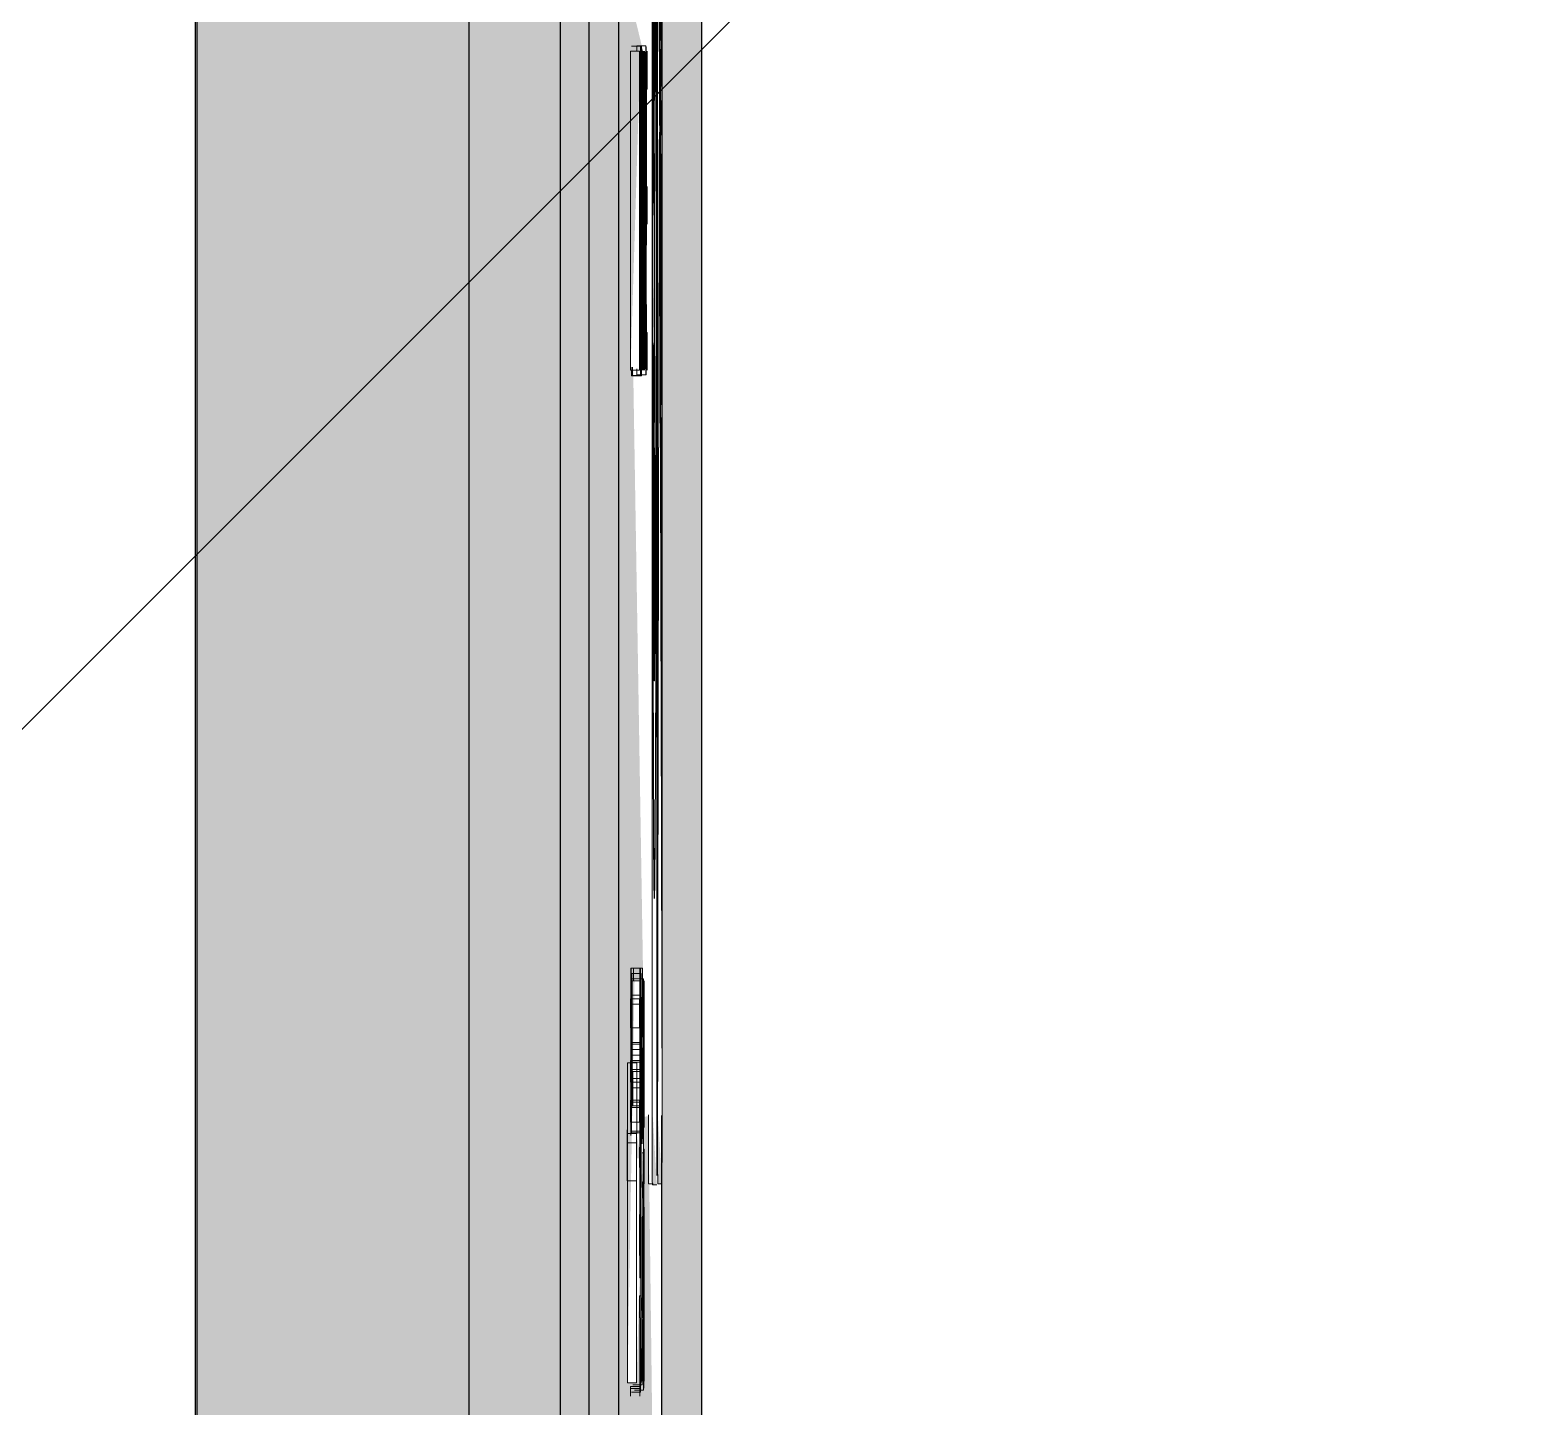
# Model space of a CAD drawing. Header units: millimetres. Extents: x 50357 to 985146, y 723188 to 1803594.
# Drawn here: x 863044.9 to 863209.8, y 737104.5 to 737255.7 of the extents above; entities that cross this region are included whole.
import ezdxf

# ---------------------------------------------------------------- set-up
doc = ezdxf.new("R2010")
doc.units = ezdxf.units.MM
doc.header["$LTSCALE"] = 3
doc.header["$MEASUREMENT"] = 0
doc.layers.add('A-GENM', color=7, linetype='Continuous', lineweight=13, true_color=0x6e6e6e)
doc.layers.add('I-WALL', color=7, linetype='Continuous', lineweight=25, true_color=0x6e6e6e)
doc.layers.add('Hatch (HOR not under LTC submission)', color=252, linetype='Continuous', lineweight=35)

# ---------------------------------------------------------------- blocks, each defined once
blk = doc.blocks.new('Airport-Express2 - Airport-Express-5249097-SEC D_2')
at = {"layer": 'A-GENM'}
for points in [[(-689426.9, 13064.36), (-689426.86, 13064.36), (-689426.93, 13081.2)], [(-689427.37, 13052.3), (-689427.58, 13052.3), (-689427.37, 13045.87)], [(-689427.01, 12940.04), (-689426.53, 12940.04), (-689427, 12947.51)]]:
    blk.add_hatch(color=256, dxfattribs=at).paths.add_polyline_path(points, flags=0)
h = blk.add_hatch(color=256, dxfattribs=at)
h.paths.add_polyline_path([(-689427.02, 12947.56), (-689427, 12947.56), (-689427.01, 12954.3)], flags=0)
h.paths.add_polyline_path([(-689426.55, 12947.56), (-689426.52, 12947.56), (-689426.62, 12981)], flags=0)
h = blk.add_hatch(color=256, dxfattribs=at)
h.paths.add_polyline_path([(-689427.12, 12943.2), (-689427.03, 12943.2), (-689427.15, 12943.2)], flags=0)
h.paths.add_polyline_path([(-689427.62, 12943.2), (-689427.58, 12943.2), (-689428.03, 12943.2)], flags=0)
for p, q in [((-689427.03, 13132.52), (-689427.03, 12947.51)), ((-689426.52, 13073.6), (-689426.52, 13051.75)), ((-689426.52, 13051.75), (-689426.51, 13051.23)), ((-689426.51, 13025.57), (-689426.51, 13051.23)), ((-689426.52, 13025.57), (-689426.52, 12998.02)), ((-689426.51, 12981.1), (-689426.51, 12997.04)), ((-689426.52, 12981.1), (-689426.52, 12947.56)), ((-689427.53, 12940.04), (-689428.01, 12940.04)), ((-689427.01, 12940.04), (-689426.53, 12940.04))]:
    blk.add_line(p, q, dxfattribs=at)
for centre, major_axis, start_param, end_param in [((-689428.14, 12409.39), (0, 820.16), 5.637333, 5.715256), ((-689426.13, 12788.41), (0, 393.81), 0.654682, 0.794403), ((-689427.31, 12272.07), (0, 837), 5.909265, 6.027859), ((-689426.12, 12787.79), (0, 384.02), 0.731763, 0.770875), ((-689427.57, 12283.82), (0, 846.16), 5.779349, 5.915297), ((-689426.12, 12787.79), (0, 384.02), 0.759618, 0.773516), ((-689427.77, 12337.49), (0, 818.81), 5.729327, 5.809759), ((-689426.12, 12787.79), (0, 384.02), 0.772948, 0.79678), ((-689427.9, 12351.83), (0, 825.38), 5.577284, 5.749763), ((-689426.12, 12787.79), (0, 384.02), 0.799388, 1.154144), ((-689428.19, 12374.77), (0, 859.41), 5.433833, 5.626628), ((-689426.12, 12787.79), (0, 384.02), 0.825005, 0.937769), ((-689427.77, 12337.49), (0, 818.81), 5.648896, 5.707194), ((-689426.12, 12787.79), (0, 384.02), 0.990067, 1.154144), ((-689427.77, 12337.49), (0, 818.81), 5.648896, 5.650916), ((-689427.12, 12787.79), (0, 384.02), 1.14146, 1.154144), ((-689427.12, 12787.79), (0, 384.02), 1.141569, 1.154144), ((-689428.01, 12947.54), (0, 7.5), 1.581731, 2.187589), ((-689427.01, 12947.54), (0, 7.5), 1.5751, 2.187589), ((-689426.53, 12947.54), (0, 6.17), 3.973989, 4.71582), ((-689426.53, 12947.54), (0, 7.5), 3.954343, 4.715207), ((-689428.01, 12947.54), (0, 7.5), 2.187589, 3.141593), ((-689427.01, 12947.54), (0, 7.5), 2.187589, 3.141593)]:
    blk.add_ellipse(centre, major_axis=major_axis, ratio=0.002593, start_param=start_param, end_param=end_param, dxfattribs=at)
blk = doc.blocks.new('MTR2 - MTR-5249168-SEC D_2')
at = {"layer": 'A-GENM'}
for points in [[(-689427.58, 13058.98), (-689427.37, 13058.98), (-689427.59, 13069.87)], [(-689427.57, 13052.3), (-689427.33, 13052.3), (-689427.58, 13052.3)], [(-689427.57, 13034.09), (-689427.37, 13034.09), (-689427.57, 13040.04)], [(-689427.6, 12995.29), (-689427.37, 12995.29), (-689427.59, 12998.29)], [(-689427.59, 12998.29), (-689427.46, 12998.29), (-689427.59, 12999.12)], [(-689427.6, 12939.96), (-689427.12, 12939.96), (-689427.55, 12947.46)]]:
    blk.add_hatch(color=256, dxfattribs=at).paths.add_polyline_path(points, flags=0)
for p, q in [((-689427.62, 13132.46), (-689427.62, 12947.46)), ((-689427.1, 12947.46), (-689427.1, 13132.46)), ((-689427.37, 13084.63), (-689427.37, 13058.98)), ((-689427.41, 13058.98), (-689427.41, 13069.87)), ((-689427.41, 13034.09), (-689427.41, 13045.87)), ((-689427.37, 13045.87), (-689427.37, 13034.09)), ((-689427.41, 13010.03), (-689427.41, 13020.86)), ((-689427.37, 13020.86), (-689427.37, 12995.29)), ((-689427.46, 12998.29), (-689427.49, 12998.29)), ((-689427.41, 12995.29), (-689427.41, 12998.29)), ((-689427.29, 12998.29), (-689427.33, 12998.29)), ((-689427.37, 12995.29), (-689427.41, 12995.29)), ((-689427.6, 12939.96), (-689427.12, 12939.96))]:
    blk.add_line(p, q, dxfattribs=at)
at = {"layer": 'A-GENM', "flags": 128}
for points in [[(-689427.39, 13108.71), (-689427.44, 13106.99), (-689427.48, 13101.91), (-689427.52, 13093.73), (-689427.55, 13082.85), (-689427.58, 13069.83), (-689427.59, 13055.32), (-689427.6, 13040.04)], [(-689427.57, 13040.04), (-689427.56, 13055.32), (-689427.55, 13069.83), (-689427.52, 13082.85), (-689427.49, 13093.73), (-689427.45, 13101.91), (-689427.41, 13106.99), (-689427.36, 13108.71)], [(-689427.19, 13040.04), (-689427.19, 13055.32), (-689427.21, 13069.83), (-689427.23, 13082.85), (-689427.26, 13093.73), (-689427.3, 13101.91), (-689427.35, 13106.99), (-689427.39, 13108.71)], [(-689427.36, 13108.71), (-689427.32, 13106.99), (-689427.28, 13101.91), (-689427.24, 13093.73), (-689427.2, 13082.85), (-689427.18, 13069.83), (-689427.16, 13055.32), (-689427.16, 13040.04)], [(-689427.6, 13040.04), (-689427.59, 13024.76), (-689427.58, 13010.25), (-689427.55, 12997.23), (-689427.52, 12986.36), (-689427.48, 12978.17), (-689427.44, 12973.1), (-689427.39, 12971.37)], [(-689427.36, 12971.37), (-689427.41, 12973.1), (-689427.45, 12978.17), (-689427.49, 12986.36), (-689427.52, 12997.23), (-689427.55, 13010.25), (-689427.56, 13024.76), (-689427.57, 13040.04)], [(-689427.39, 12971.37), (-689427.35, 12973.1), (-689427.3, 12978.17), (-689427.26, 12986.36), (-689427.23, 12997.23), (-689427.21, 13010.25), (-689427.19, 13024.76), (-689427.19, 13040.04)], [(-689427.16, 13040.04), (-689427.16, 13024.76), (-689427.18, 13010.25), (-689427.2, 12997.23), (-689427.24, 12986.36), (-689427.28, 12978.17), (-689427.32, 12973.1), (-689427.36, 12971.37)]]:
    blk.add_lwpolyline(points, dxfattribs=at)
at = {"layer": 'A-GENM'}
for centre, major_axis, start_param, end_param in [((-689427.4, 13083.83), (0, 38.43), 1.628187, 2.984673), ((-689427.39, 13083.04), (0, 24.93), 1.627674, 2.876764), ((-689427.39, 13083.74), (0, 38.34), 3.297534, 4.657063), ((-689427.39, 13083.12), (0, 25.01), 3.405912, 4.403183), ((-689427.39, 12996.05), (0, 38.53), 0.158987, 1.512685), ((-689427.39, 12996.14), (0, 38.44), 4.768437, 6.125173), ((-689427.39, 12996.93), (0, 24.76), 0.259623, 1.515767), ((-689427.39, 12996.85), (0, 24.83), 5.021159, 6.024079), ((-689427.6, 12947.46), (0, 7.5), 1.570796, 3.141593), ((-689427.12, 12947.46), (0, 7.5), 3.665192, 4.712389)]:
    blk.add_ellipse(centre, major_axis=major_axis, ratio=0.002593, start_param=start_param, end_param=end_param, dxfattribs=at)
blk = doc.blocks.new('Lift Signage1 - Lift Signage-5249460-SEC D_2')
at = {"layer": 'A-GENM'}
for points in [[(-689428.7, 13029.38), (-689428.65, 13029.38), (-689428.7, 13043.01)], [(-689428.28, 13029.38), (-689428.25, 13029.38), (-689428.44, 13029.38)], [(-689429.33, 12942.86), (-689428.91, 12942.86), (-689429.33, 12945.57)], [(-689428.77, 12936.49), (-689428.73, 12936.49), (-689428.77, 12943.06)], [(-689428.7, 12932.32), (-689428.59, 12932.32), (-689428.7, 12938.48)], [(-689428.8, 12929.33), (-689428.8, 12929.33), (-689428.82, 12929.33)], [(-689428.85, 12919.79), (-689428.82, 12919.79), (-689428.85, 12925.47)], [(-689428.77, 12925.36), (-689428.7, 12925.47), (-689428.77, 12925.47)], [(-689428.7, 12923.57), (-689428.5, 12923.57), (-689428.77, 12923.57)]]:
    blk.add_hatch(color=256, dxfattribs=at).paths.add_polyline_path(points, flags=0)
for p, q in [((-689430, 13029.38), (-689430, 13064.38)), ((-689429, 13064.38), (-689430, 13064.38)), ((-689428.88, 13064.94), (-689429.88, 13064.94)), ((-689428.79, 13064.94), (-689429.79, 13064.94)), ((-689428.31, 13064.97), (-689429.31, 13064.97)), ((-689429, 13064.38), (-689429, 13029.38)), ((-689428.94, 13060.24), (-689428.94, 13064.38)), ((-689428.66, 13064.38), (-689428.73, 13064.38)), ((-689428.73, 13064.38), (-689428.73, 13060.24)), ((-689428.66, 13060.24), (-689428.66, 13064.38)), ((-689428.65, 13064.38), (-689428.65, 13029.38)), ((-689428.57, 13064.38), (-689428.57, 13029.38)), ((-689428.47, 13064.38), (-689428.47, 13029.38)), ((-689428.25, 13064.38), (-689428.25, 13043.09)), ((-689428.18, 13060.24), (-689428.18, 13064.38)), ((-689428.73, 13060.24), (-689428.7, 13060.24)), ((-689428.7, 13060.24), (-689428.7, 13029.38)), ((-689428.24, 13060.24), (-689428.18, 13060.24)), ((-689428.28, 13053.44), (-689428.27, 13054.59)), ((-689428.95, 13045.28), (-689428.95, 13049.41)), ((-689428.19, 13045.41), (-689428.19, 13049.55)), ((-689428.6, 13047.99), (-689428.6, 13048.63)), ((-689428.6, 13047.52), (-689428.6, 13047.99)), ((-689428.59, 13046.9), (-689428.6, 13047.52)), ((-689428.59, 13046.16), (-689428.59, 13046.9)), ((-689428.27, 13047.23), (-689428.3, 13047.23)), ((-689428.3, 13047.23), (-689428.3, 13043.09)), ((-689428.27, 13043.09), (-689428.27, 13047.23)), ((-689428.3, 13043.09), (-689428.28, 13043.09)), ((-689428.28, 13043.09), (-689428.28, 13036.6)), ((-689428.27, 13034.25), (-689428.27, 13036.6)), ((-689428.25, 13036.6), (-689428.25, 13029.38)), ((-689428.18, 13033.51), (-689428.24, 13033.51)), ((-689428.18, 13029.38), (-689428.18, 13033.51)), ((-689429, 13029.38), (-689430, 13029.38)), ((-689428.5, 13029.38), (-689428.49, 13029.38)), ((-689429.88, 13028.76), (-689429.89, 13028.79)), ((-689428.89, 13028.79), (-689429.89, 13028.79)), ((-689429.88, 13028.76), (-689428.88, 13028.76)), ((-689429.78, 13028.76), (-689429.79, 13028.79)), ((-689428.79, 13028.79), (-689429.79, 13028.79)), ((-689429.78, 13028.76), (-689428.78, 13028.76)), ((-689429.3, 13028.85), (-689428.3, 13028.85)), ((-689428.89, 13028.79), (-689428.88, 13028.76)), ((-689428.79, 13028.79), (-689428.78, 13028.76)), ((-689429.96, 12960.36), (-689429.96, 12963.74)), ((-689428.96, 12963.74), (-689429.96, 12963.74)), ((-689428.96, 12963.74), (-689429.96, 12963.74)), ((-689429.93, 12960.36), (-689429.93, 12963.74)), ((-689428.93, 12963.74), (-689429.93, 12963.74)), ((-689428.92, 12963.74), (-689429.92, 12963.74)), ((-689429.68, 12962.35), (-689429.68, 12963.74)), ((-689428.68, 12963.74), (-689429.68, 12963.74)), ((-689428.67, 12963.74), (-689429.67, 12963.74)), ((-689428.96, 12963.74), (-689428.96, 12963.74)), ((-689428.96, 12963.74), (-689428.96, 12960.36)), ((-689428.92, 12963.74), (-689428.93, 12963.74)), ((-689428.93, 12963.74), (-689428.93, 12960.36)), ((-689428.67, 12963.74), (-689428.68, 12963.74)), ((-689428.68, 12963.74), (-689428.68, 12959.36)), ((-689429.96, 12962.55), (-689429.96, 12960.36)), ((-689428.96, 12962.55), (-689429.96, 12962.55)), ((-689429.92, 12962.57), (-689429.92, 12960.36)), ((-689428.92, 12962.57), (-689429.92, 12962.57)), ((-689429.84, 12963.14), (-689429.83, 12960.76)), ((-689428.84, 12963.14), (-689429.84, 12963.14)), ((-689429.82, 12952.4), (-689429.82, 12962.35)), ((-689428.82, 12962.35), (-689429.82, 12962.35)), ((-689428.67, 12962.54), (-689429.67, 12962.54)), ((-689428.59, 12962.54), (-689429.59, 12962.54)), ((-689428.96, 12960.36), (-689428.96, 12962.55)), ((-689428.92, 12960.36), (-689428.92, 12962.57)), ((-689428.83, 12960.76), (-689428.84, 12963.14)), ((-689428.82, 12962.35), (-689428.82, 12952.4)), ((-689428.67, 12959.36), (-689428.67, 12962.54)), ((-689428.59, 12962.54), (-689428.59, 12951.21)), ((-689428.5, 12946.24), (-689428.5, 12962.35)), ((-689430, 12957.18), (-689430, 12960.36)), ((-689429, 12960.36), (-689430, 12960.36)), ((-689429.96, 12960.36), (-689428.96, 12960.36)), ((-689428.93, 12960.36), (-689429.93, 12960.36)), ((-689429.89, 12960.36), (-689429.89, 12957.18)), ((-689428.83, 12960.76), (-689429.83, 12960.76)), ((-689428.96, 12960.36), (-689429, 12960.36)), ((-689429, 12960.36), (-689429, 12957.18)), ((-689428.93, 12960.36), (-689428.96, 12960.36)), ((-689428.89, 12960.36), (-689428.92, 12960.36)), ((-689428.89, 12957.18), (-689428.89, 12960.36)), ((-689428.76, 12956.78), (-689428.76, 12960.56)), ((-689428.83, 12959.76), (-689429.83, 12959.76)), ((-689428.73, 12959.36), (-689428.73, 12944.45)), ((-689428.62, 12959.36), (-689428.67, 12959.36)), ((-689428.62, 12956.18), (-689428.62, 12959.36)), ((-689429, 12957.18), (-689430, 12957.18)), ((-689429.96, 12957.18), (-689429.96, 12954.79)), ((-689429.96, 12955.58), (-689429.96, 12957.18)), ((-689428.96, 12957.18), (-689429.96, 12957.18)), ((-689429.93, 12954.79), (-689429.93, 12957.18)), ((-689428.93, 12957.18), (-689429.93, 12957.18)), ((-689429.92, 12957.18), (-689429.92, 12955.39)), ((-689429, 12957.18), (-689428.96, 12957.18)), ((-689428.96, 12957.18), (-689428.96, 12955.58)), ((-689428.96, 12954.79), (-689428.96, 12957.18)), ((-689428.96, 12957.18), (-689428.93, 12957.18)), ((-689428.93, 12957.18), (-689428.93, 12954.79)), ((-689428.92, 12955.39), (-689428.92, 12957.18)), ((-689428.92, 12957.18), (-689428.89, 12957.18)), ((-689429.97, 12953.6), (-689429.97, 12955.58)), ((-689428.97, 12955.58), (-689429.97, 12955.58)), ((-689428.96, 12955.58), (-689429.96, 12955.58)), ((-689428.91, 12955.39), (-689429.91, 12955.39)), ((-689428.96, 12955.58), (-689428.97, 12955.58)), ((-689428.97, 12955.58), (-689428.97, 12953.6)), ((-689428.91, 12955.39), (-689428.92, 12955.39)), ((-689428.72, 12956.18), (-689428.62, 12956.18)), ((-689429.99, 12951.21), (-689429.99, 12953.6)), ((-689428.99, 12953.6), (-689429.99, 12953.6)), ((-689428.97, 12953.6), (-689429.97, 12953.6)), ((-689429.96, 12954.79), (-689429.96, 12953.6)), ((-689429.94, 12953.6), (-689429.94, 12951.21)), ((-689428.93, 12954.79), (-689429.93, 12954.79)), ((-689429.92, 12951.61), (-689429.92, 12954.79)), ((-689428.92, 12954.79), (-689429.92, 12954.79)), ((-689429.91, 12954.19), (-689429.91, 12951.61)), ((-689428.91, 12954.19), (-689429.91, 12954.19)), ((-689429.84, 12953.4), (-689429.83, 12951.61)), ((-689428.84, 12953.4), (-689429.84, 12953.4)), ((-689428.97, 12953.6), (-689428.99, 12953.6)), ((-689428.99, 12953.6), (-689428.99, 12951.21)), ((-689428.96, 12953.6), (-689428.96, 12954.79)), ((-689428.96, 12954.79), (-689428.96, 12954.79)), ((-689428.94, 12953.6), (-689428.96, 12953.6)), ((-689428.94, 12951.21), (-689428.94, 12953.6)), ((-689428.93, 12954.79), (-689428.92, 12954.79)), ((-689428.92, 12954.79), (-689428.92, 12951.61)), ((-689428.91, 12951.61), (-689428.91, 12954.19)), ((-689428.83, 12951.61), (-689428.84, 12953.4)), ((-689428.65, 12954.99), (-689428.66, 12954.99)), ((-689428.66, 12954.99), (-689428.66, 12952.6)), ((-689428.65, 12952.6), (-689428.65, 12953.79)), ((-689429.33, 12953.33), (-689430.33, 12953.33)), ((-689430.32, 12953.33), (-689430.32, 12945.57)), ((-689429.86, 12949.02), (-689429.87, 12952.6)), ((-689429.87, 12952.6), (-689428.87, 12952.6)), ((-689429.83, 12948.62), (-689429.83, 12952.4)), ((-689428.83, 12952.4), (-689429.83, 12952.4)), ((-689428.82, 12952.4), (-689429.82, 12952.4)), ((-689429.79, 12952.4), (-689429.79, 12948.62)), ((-689429.73, 12948.62), (-689429.73, 12952.4)), ((-689429.32, 12953.33), (-689429.33, 12953.33)), ((-689429.32, 12945.57), (-689429.32, 12953.33)), ((-689428.87, 12952.6), (-689428.86, 12949.02)), ((-689428.82, 12952.4), (-689428.83, 12952.4)), ((-689428.83, 12952.4), (-689428.83, 12948.62)), ((-689428.79, 12948.62), (-689428.79, 12952.4)), ((-689428.66, 12952.6), (-689428.68, 12952.6)), ((-689428.63, 12952.6), (-689428.65, 12952.6)), ((-689428.63, 12949.42), (-689428.63, 12952.6)), ((-689428.99, 12951.21), (-689429.99, 12951.21)), ((-689429.97, 12949.22), (-689429.97, 12951.21)), ((-689428.97, 12951.21), (-689429.97, 12951.21)), ((-689429.96, 12951.21), (-689429.96, 12949.22)), ((-689429.94, 12948.43), (-689429.94, 12951.61)), ((-689428.94, 12951.61), (-689429.94, 12951.61)), ((-689428.92, 12951.61), (-689429.92, 12951.61)), ((-689429.9, 12951.61), (-689429.9, 12948.43)), ((-689429.84, 12950.61), (-689429.84, 12948.43)), ((-689428.84, 12950.61), (-689429.84, 12950.61)), ((-689429.83, 12951.61), (-689428.83, 12951.61)), ((-689428.99, 12951.21), (-689428.97, 12951.21)), ((-689428.97, 12951.21), (-689428.97, 12949.22)), ((-689428.96, 12949.22), (-689428.96, 12951.21)), ((-689428.96, 12951.21), (-689428.94, 12951.21)), ((-689428.92, 12951.61), (-689428.94, 12951.61)), ((-689428.94, 12951.61), (-689428.94, 12948.43)), ((-689428.9, 12951.61), (-689428.91, 12951.61)), ((-689428.9, 12948.43), (-689428.9, 12951.61)), ((-689428.84, 12944.85), (-689428.84, 12950.61)), ((-689428.59, 12951.21), (-689428.6, 12951.21)), ((-689428.6, 12951.21), (-689428.6, 12947.43)), ((-689428.56, 12947.43), (-689428.56, 12951.21)), ((-689428.56, 12951.21), (-689428.56, 12947.43)), ((-689430, 12946.83), (-689430, 12949.22)), ((-689429, 12949.22), (-689430, 12949.22)), ((-689428.97, 12949.22), (-689429.97, 12949.22)), ((-689429.94, 12949.22), (-689429.94, 12946.83)), ((-689428.94, 12948.43), (-689429.94, 12948.43)), ((-689428.92, 12948.43), (-689429.92, 12948.43)), ((-689429.91, 12945.57), (-689429.91, 12948.43)), ((-689428.91, 12948.43), (-689429.91, 12948.43)), ((-689428.91, 12948.43), (-689429.91, 12948.43)), ((-689428.86, 12949.02), (-689429.86, 12949.02)), ((-689428.83, 12948.62), (-689429.83, 12948.62)), ((-689428.82, 12948.62), (-689429.82, 12948.62)), ((-689428.97, 12949.22), (-689429, 12949.22)), ((-689429, 12949.22), (-689429, 12946.83)), ((-689428.94, 12949.22), (-689428.96, 12949.22)), ((-689428.94, 12946.83), (-689428.94, 12949.22)), ((-689428.94, 12948.43), (-689428.92, 12948.43)), ((-689428.91, 12948.43), (-689428.91, 12948.43)), ((-689428.91, 12948.43), (-689428.91, 12942.86)), ((-689428.83, 12948.62), (-689428.82, 12948.62)), ((-689428.82, 12948.62), (-689428.82, 12939.68)), ((-689428.68, 12949.42), (-689428.66, 12949.42)), ((-689428.66, 12949.42), (-689428.66, 12947.43)), ((-689428.65, 12945.04), (-689428.65, 12949.42)), ((-689428.65, 12949.42), (-689428.63, 12949.42)), ((-689429, 12946.83), (-689430, 12946.83)), ((-689428.98, 12946.83), (-689429.98, 12946.83)), ((-689428.97, 12946.83), (-689429.97, 12946.83)), ((-689429.96, 12945.57), (-689429.96, 12946.83)), ((-689428.96, 12946.83), (-689429.96, 12946.83)), ((-689429.95, 12946.83), (-689429.95, 12945.57)), ((-689429, 12946.83), (-689428.98, 12946.83)), ((-689428.97, 12946.83), (-689428.96, 12946.83)), ((-689428.96, 12946.83), (-689428.96, 12944.85)), ((-689428.95, 12945.24), (-689428.95, 12946.83)), ((-689428.95, 12946.83), (-689428.94, 12946.83)), ((-689428.75, 12944.45), (-689428.75, 12948.23)), ((-689428.66, 12947.43), (-689428.68, 12947.43)), ((-689428.6, 12947.43), (-689428.59, 12947.43)), ((-689428.59, 12947.43), (-689428.59, 12932.32)), ((-689430.33, 12945.57), (-689430.35, 12940.4)), ((-689430.33, 12918.2), (-689430.33, 12945.57)), ((-689429.33, 12945.57), (-689430.33, 12945.57)), ((-689428.94, 12945.84), (-689429.95, 12945.84)), ((-689428.93, 12945.64), (-689429.93, 12945.64)), ((-689429.35, 12940.4), (-689429.33, 12945.57)), ((-689429.33, 12945.57), (-689429.33, 12918.2)), ((-689428.94, 12944.65), (-689428.94, 12945.84)), ((-689428.94, 12945.84), (-689428.94, 12945.84)), ((-689428.93, 12945.64), (-689428.94, 12943.45)), ((-689430.35, 12940.4), (-689430.35, 12944.55)), ((-689429.35, 12944.55), (-689430.35, 12944.55)), ((-689429.35, 12944.55), (-689429.35, 12940.4)), ((-689429, 12944.05), (-689429, 12941.86)), ((-689428.96, 12944.65), (-689428.97, 12944.65)), ((-689428.97, 12944.65), (-689428.97, 12941.47)), ((-689428.96, 12941.47), (-689428.96, 12943.45)), ((-689428.95, 12944.65), (-689428.95, 12944.65)), ((-689428.94, 12943.45), (-689428.93, 12940.67)), ((-689428.84, 12939.68), (-689428.84, 12944.85)), ((-689428.82, 12942.86), (-689428.83, 12943.45)), ((-689428.62, 12943.45), (-689428.72, 12943.45)), ((-689428.69, 12945.04), (-689428.65, 12945.04)), ((-689428.62, 12940.27), (-689428.62, 12943.45)), ((-689428.49, 12943.85), (-689428.57, 12943.85)), ((-689428.49, 12940.07), (-689428.49, 12943.85)), ((-689428.96, 12943.26), (-689428.94, 12943.26)), ((-689428.88, 12939.87), (-689428.89, 12942.06)), ((-689428.89, 12942.06), (-689428.89, 12939.68)), ((-689429.35, 12940.4), (-689430.35, 12940.4)), ((-689428.97, 12941.47), (-689428.99, 12941.47)), ((-689428.99, 12941.47), (-689428.99, 12939.08)), ((-689428.94, 12941.47), (-689428.96, 12941.47)), ((-689428.94, 12939.08), (-689428.94, 12941.47)), ((-689428.91, 12938.28), (-689428.92, 12941.47)), ((-689428.67, 12940.27), (-689428.67, 12938.48)), ((-689428.67, 12938.48), (-689428.67, 12940.27)), ((-689428.67, 12940.27), (-689428.62, 12940.27)), ((-689428.99, 12939.08), (-689428.97, 12939.08)), ((-689428.97, 12939.08), (-689428.97, 12936.89)), ((-689428.96, 12937.09), (-689428.96, 12939.08)), ((-689428.96, 12939.08), (-689428.94, 12939.08)), ((-689428.92, 12938.88), (-689428.91, 12935.1)), ((-689428.88, 12936.89), (-689428.88, 12939.87)), ((-689428.87, 12939.87), (-689428.86, 12935.9)), ((-689428.86, 12935.9), (-689428.85, 12939.68)), ((-689428.85, 12939.68), (-689428.85, 12918.2)), ((-689428.54, 12937.49), (-689428.53, 12940.07)), ((-689428.53, 12940.07), (-689428.49, 12940.07)), ((-689428.97, 12936.89), (-689429, 12936.49)), ((-689428.94, 12937.69), (-689428.96, 12937.09)), ((-689428.94, 12936.29), (-689428.94, 12937.69)), ((-689428.91, 12935.1), (-689428.91, 12938.28)), ((-689428.64, 12938.48), (-689428.67, 12938.48)), ((-689428.64, 12925.36), (-689428.64, 12938.48)), ((-689428.49, 12937.49), (-689428.54, 12937.49)), ((-689428.49, 12933.71), (-689428.49, 12937.49)), ((-689429, 12936.49), (-689429, 12933.51)), ((-689428.99, 12933.51), (-689428.94, 12935.3)), ((-689428.94, 12935.3), (-689428.94, 12933.31)), ((-689428.7, 12936.49), (-689428.7, 12925.36)), ((-689428.64, 12935.3), (-689428.64, 12933.11)), ((-689428.57, 12935.7), (-689428.58, 12933.91)), ((-689428.53, 12933.71), (-689428.52, 12933.71)), ((-689428.51, 12933.71), (-689428.5, 12933.71)), ((-689428.5, 12933.71), (-689428.5, 12923.57)), ((-689428.98, 12932.12), (-689428.98, 12929.73)), ((-689428.9, 12932.12), (-689428.98, 12932.12)), ((-689428.9, 12929.73), (-689428.9, 12932.12)), ((-689428.59, 12932.32), (-689428.6, 12930.53)), ((-689428.64, 12930.73), (-689428.64, 12928.54)), ((-689428.6, 12926.76), (-689428.57, 12931.72)), ((-689428.6, 12930.53), (-689428.6, 12926.15)), ((-689428.57, 12931.72), (-689428.56, 12928.74)), ((-689428.98, 12929.73), (-689428.9, 12929.73)), ((-689428.88, 12927.74), (-689429, 12927.74)), ((-689429, 12927.74), (-689429, 12925.36)), ((-689428.88, 12925.36), (-689428.88, 12927.74)), ((-689428.84, 12927.54), (-689428.83, 12926.15)), ((-689429, 12925.36), (-689428.97, 12925.36)), ((-689428.97, 12925.36), (-689428.97, 12921.58)), ((-689428.96, 12921.58), (-689428.95, 12925.36)), ((-689428.95, 12925.36), (-689428.93, 12925.36)), ((-689428.93, 12925.36), (-689428.93, 12924.16)), ((-689428.92, 12925.36), (-689428.88, 12925.36)), ((-689428.56, 12926.55), (-689428.56, 12923.37)), ((-689428.93, 12924.16), (-689428.92, 12922.18)), ((-689428.68, 12922.99), (-689428.69, 12924.96)), ((-689428.65, 12925.16), (-689428.66, 12922.57)), ((-689428.92, 12922.18), (-689428.96, 12921.58)), ((-689428.63, 12918.4), (-689428.62, 12922.06)), ((-689428.51, 12922.18), (-689428.52, 12922.18)), ((-689428.52, 12922.18), (-689428.52, 12918.4)), ((-689428.97, 12921.58), (-689428.99, 12921.38)), ((-689428.99, 12921.38), (-689428.99, 12917.6)), ((-689428.74, 12921.78), (-689428.73, 12918)), ((-689428.72, 12921.58), (-689428.71, 12918)), ((-689428.56, 12921.18), (-689428.56, 12917.4)), ((-689428.99, 12917.8), (-689428.91, 12919.79)), ((-689428.9, 12917.2), (-689428.89, 12919.79)), ((-689428.78, 12919.79), (-689428.78, 12918.4)), ((-689429.33, 12918.2), (-689430.33, 12918.2)), ((-689428.99, 12917.8), (-689429.99, 12917.8)), ((-689428.99, 12917.6), (-689429.99, 12917.6)), ((-689428.9, 12917.2), (-689429.9, 12917.2)), ((-689428.73, 12918), (-689429.73, 12918)), ((-689428.71, 12918), (-689429.71, 12918)), ((-689428.56, 12917.4), (-689429.56, 12917.4)), ((-689428.78, 12918.4), (-689428.77, 12918.4)), ((-689428.52, 12918.4), (-689428.5, 12918.4))]:
    blk.add_line(p, q, dxfattribs=at)
for points, knots in [([(-689429.32, 13064.35), (-689429.32, 13064.45), (-689429.31, 13064.68), (-689429.31, 13064.97), (-689429.31, 13064.97), (-689429.3, 13064.97), (-689429.3, 13064.79), (-689429.3, 13064.67), (-689429.3, 13064.66)], [0.21537511, 0.21537511, 0.21537511, 0.21537511, 0.219118, 0.22520205, 0.23146319, 0.23702522, 0.24289914, 0.24346752, 0.24346752, 0.24346752, 0.24346752]), ([(-689428.88, 13028.76), (-689428.87, 13029.2), (-689428.87, 13029.96), (-689428.86, 13030.93), (-689428.86, 13032.58), (-689428.85, 13034.42), (-689428.85, 13035.82), (-689428.85, 13037.85), (-689428.84, 13040.9), (-689428.84, 13043.73), (-689428.84, 13046.21), (-689428.84, 13047.56), (-689428.84, 13050.56), (-689428.84, 13052.23), (-689428.85, 13054.62), (-689428.85, 13057.35), (-689428.85, 13059.29), (-689428.86, 13061.48), (-689428.87, 13063.32), (-689428.87, 13064.3), (-689428.88, 13064.97), (-689428.89, 13064.97), (-689428.9, 13064.34), (-689428.9, 13063.73), (-689428.91, 13062.17), (-689428.92, 13060.36), (-689428.92, 13059.31), (-689428.92, 13055.47), (-689428.93, 13052.3), (-689428.93, 13048.24), (-689428.93, 13045.72), (-689428.93, 13044.77), (-689428.93, 13041.4), (-689428.92, 13038.66), (-689428.92, 13036.63), (-689428.92, 13035.27), (-689428.92, 13034.03), (-689428.91, 13033.07), (-689428.91, 13032.23), (-689428.91, 13031.27), (-689428.91, 13030.63), (-689428.9, 13030), (-689428.9, 13029.43), (-689428.89, 13029.13), (-689428.89, 13028.9), (-689428.89, 13028.79)], [-0.3449997, -0.3449997, -0.3449997, -0.3449997, -0.3363574, -0.3279689, -0.3194714, -0.3116077, -0.3043402, -0.2963289, -0.2870506, -0.2776056, -0.2702651, -0.2627791, -0.2561203, -0.2482334, -0.240343, -0.2317548, -0.2224801, -0.2128024, -0.2025975, -0.1922451, -0.1819645, -0.1708333, -0.1612841, -0.1517309, -0.1430019, -0.1346087, -0.125033, -0.1149203, -0.1019388, -0.0910128, -0.082732, -0.0751884, -0.0672688, -0.0578231, -0.0504073, -0.0443961, -0.0394688, -0.0348413, -0.0300964, -0.0254364, -0.0205616, -0.0156198, -0.0104944, -0.0053856, 0, 0, 0, 0]), ([(-689428.78, 13028.76), (-689428.78, 13029.2), (-689428.77, 13029.96), (-689428.76, 13030.93), (-689428.76, 13032.58), (-689428.75, 13034.42), (-689428.75, 13035.82), (-689428.75, 13037.85), (-689428.74, 13040.9), (-689428.74, 13043.73), (-689428.74, 13046.21), (-689428.74, 13047.56), (-689428.74, 13050.56), (-689428.74, 13052.23), (-689428.75, 13054.62), (-689428.75, 13057.35), (-689428.75, 13059.29), (-689428.76, 13061.48), (-689428.77, 13063.32), (-689428.77, 13064.3), (-689428.78, 13064.97), (-689428.79, 13064.97), (-689428.8, 13064.34), (-689428.8, 13063.73), (-689428.81, 13062.17), (-689428.82, 13060.36), (-689428.82, 13059.31), (-689428.83, 13055.47), (-689428.83, 13052.3), (-689428.83, 13048.24), (-689428.83, 13045.72), (-689428.83, 13044.77), (-689428.83, 13041.4), (-689428.83, 13038.66), (-689428.82, 13036.63), (-689428.82, 13035.27), (-689428.82, 13034.03), (-689428.82, 13033.07), (-689428.81, 13032.23), (-689428.81, 13031.27), (-689428.81, 13030.63), (-689428.8, 13030), (-689428.8, 13029.43), (-689428.8, 13029.13), (-689428.79, 13028.9), (-689428.79, 13028.79)], [-0.3449997, -0.3449997, -0.3449997, -0.3449997, -0.3363574, -0.3279689, -0.3194714, -0.3116077, -0.3043402, -0.2963289, -0.2870506, -0.2776056, -0.2702651, -0.2627791, -0.2561203, -0.2482334, -0.240343, -0.2317548, -0.2224801, -0.2128024, -0.2025975, -0.1922451, -0.1819645, -0.1708333, -0.1612841, -0.1517309, -0.1430019, -0.1346087, -0.125033, -0.1149203, -0.1019388, -0.0910128, -0.082732, -0.0751884, -0.0672688, -0.0578231, -0.0504073, -0.0443961, -0.0394688, -0.0348413, -0.0300964, -0.0254364, -0.0205616, -0.0156198, -0.0104944, -0.0053856, 0, 0, 0, 0]), ([(-689428.6, 13048.63), (-689428.59, 13049.06), (-689428.59, 13049.41), (-689428.59, 13050.34), (-689428.59, 13051.17), (-689428.59, 13052.24), (-689428.59, 13053.25), (-689428.59, 13054.33), (-689428.59, 13055.46), (-689428.59, 13056.66), (-689428.59, 13057.8), (-689428.59, 13058.93), (-689428.59, 13060.04), (-689428.59, 13060.99), (-689428.59, 13061.77), (-689428.6, 13062.48), (-689428.6, 13063.05), (-689428.6, 13063.53), (-689428.6, 13063.89), (-689428.61, 13064.17), (-689428.61, 13064.26), (-689428.61, 13064.29), (-689428.61, 13064.3)], [-0.07490117, -0.07490117, -0.07490117, -0.07490117, -0.07210286, -0.06894816, -0.06508089, -0.06147287, -0.05777095, -0.05414366, -0.05037295, -0.04655017, -0.04263414, -0.03866073, -0.0346576, -0.03083531, -0.02713815, -0.02352649, -0.01976992, -0.01592722, -0.01168641, -0.00741119, -0.00357753, -0.00312088, -0.00312088, -0.00312088, -0.00312088]), ([(-689428.38, 13062.11), (-689428.38, 13062.88), (-689428.39, 13063.5), (-689428.39, 13063.97), (-689428.4, 13064.19), (-689428.4, 13064.28), (-689428.4, 13064.29)], [-0.02520138, -0.02520138, -0.02520138, -0.02520138, -0.01978834, -0.01341139, -0.00641227, -0.00525029, -0.00525029, -0.00525029, -0.00525029]), ([(-689428.27, 13054.59), (-689428.27, 13056.14), (-689428.27, 13057.81), (-689428.27, 13059.57), (-689428.28, 13060.86), (-689428.28, 13061.7), (-689428.28, 13063.03), (-689428.29, 13063.86), (-689428.29, 13064.1), (-689428.29, 13064.41), (-689428.3, 13064.74), (-689428.3, 13064.97), (-689428.31, 13064.97), (-689428.31, 13064.97), (-689428.32, 13064.63), (-689428.32, 13064.21), (-689428.33, 13063.49), (-689428.33, 13063.32), (-689428.33, 13062.87), (-689428.33, 13062), (-689428.34, 13060.77), (-689428.34, 13060.16), (-689428.34, 13059.15), (-689428.34, 13057.68), (-689428.34, 13056.27), (-689428.35, 13054.42), (-689428.35, 13052.14), (-689428.35, 13050.51), (-689428.35, 13048.53), (-689428.35, 13046.92), (-689428.35, 13044.81), (-689428.35, 13043), (-689428.35, 13041.58), (-689428.35, 13039.48), (-689428.35, 13038.22), (-689428.34, 13036.9), (-689428.34, 13035.88), (-689428.34, 13034.35), (-689428.34, 13032.99), (-689428.33, 13031.94), (-689428.33, 13030.73), (-689428.32, 13030.2), (-689428.32, 13029.47), (-689428.31, 13029.11), (-689428.31, 13028.85), (-689428.3, 13028.85), (-689428.3, 13028.85), (-689428.29, 13029.13), (-689428.29, 13029.6), (-689428.29, 13029.81), (-689428.28, 13030.15), (-689428.28, 13030.84), (-689428.28, 13030.93), (-689428.28, 13031.88), (-689428.27, 13032.91), (-689428.27, 13034.25)], [-0.2902882, -0.2902882, -0.2902882, -0.2902882, -0.284391, -0.2784055, -0.2731378, -0.2673951, -0.2613398, -0.2555791, -0.2514251, -0.2473757, -0.2428991, -0.2370252, -0.2314632, -0.2252021, -0.219118, -0.2125746, -0.2076339, -0.2037299, -0.2002467, -0.1951439, -0.1902832, -0.1857502, -0.1814027, -0.1762437, -0.1703205, -0.1637633, -0.1571324, -0.1505249, -0.1447626, -0.1385016, -0.1324384, -0.1265477, -0.1205498, -0.1150715, -0.1095681, -0.1051987, -0.1001497, -0.0946149, -0.0884911, -0.0818868, -0.0759984, -0.0694101, -0.0635354, -0.056705, -0.0505434, -0.0444078, -0.0383986, -0.0321565, -0.0270704, -0.0230053, -0.0191301, -0.0157944, -0.0113783, -0.0068281, 0, 0, 0, 0]), ([(-689428.91, 13057.35), (-689428.9, 13058.85), (-689428.9, 13059.84), (-689428.89, 13060.6), (-689428.89, 13060.95), (-689428.89, 13060.98), (-689428.88, 13060.98)], [-0.15231065, -0.15231065, -0.15231065, -0.15231065, -0.14514797, -0.13772816, -0.13019975, -0.12809643, -0.12809643, -0.12809643, -0.12809643]), ([(-689428.81, 13057.35), (-689428.8, 13058.85), (-689428.8, 13059.84), (-689428.79, 13060.6), (-689428.79, 13060.95), (-689428.79, 13060.98), (-689428.79, 13060.98)], [-0.15231065, -0.15231065, -0.15231065, -0.15231065, -0.14514797, -0.13772816, -0.13019975, -0.12809643, -0.12809643, -0.12809643, -0.12809643]), ([(-689428.4, 13029.52), (-689428.4, 13029.59), (-689428.39, 13029.8), (-689428.39, 13030.16), (-689428.39, 13030.75), (-689428.38, 13031.41), (-689428.38, 13032.06), (-689428.37, 13033.81), (-689428.37, 13035.3), (-689428.37, 13037.7), (-689428.37, 13039.22), (-689428.37, 13041.06), (-689428.36, 13043.14), (-689428.36, 13045.09), (-689428.36, 13047.52), (-689428.36, 13049.25), (-689428.36, 13050.76), (-689428.37, 13052.61), (-689428.37, 13054.36), (-689428.37, 13055.92), (-689428.37, 13057.41), (-689428.37, 13058.77), (-689428.37, 13059.99), (-689428.38, 13061.05), (-689428.38, 13062.11)], [-0.1307914, -0.1307914, -0.1307914, -0.1307914, -0.1259606, -0.1198464, -0.1144691, -0.1096265, -0.1040487, -0.0978042, -0.0899897, -0.0831227, -0.076289, -0.0701158, -0.063562, -0.0564468, -0.0497401, -0.0435279, -0.0379094, -0.0322225, -0.0263712, -0.0207793, -0.0153953, -0.0101983, -0.0051647, 0, 0, 0, 0]), ([(-689428.28, 13036.6), (-689428.28, 13035.61), (-689428.28, 13034.93), (-689428.29, 13034.34), (-689428.29, 13033.88), (-689428.3, 13033.39), (-689428.3, 13033.07), (-689428.3, 13032.99), (-689428.31, 13033.1), (-689428.31, 13033.26), (-689428.32, 13033.8), (-689428.32, 13034.1), (-689428.32, 13035.1), (-689428.33, 13036.06), (-689428.33, 13036.87), (-689428.33, 13038.23), (-689428.33, 13039.26), (-689428.34, 13040.59), (-689428.34, 13041.99), (-689428.34, 13042.78), (-689428.34, 13045.04), (-689428.34, 13047.01), (-689428.34, 13048.4), (-689428.34, 13049.88), (-689428.34, 13050.9), (-689428.34, 13052.03), (-689428.34, 13053.4), (-689428.33, 13054.62), (-689428.33, 13055.89), (-689428.33, 13056.23), (-689428.33, 13057.17), (-689428.33, 13057.96), (-689428.33, 13058.69), (-689428.32, 13058.95), (-689428.32, 13059.58), (-689428.32, 13060.08), (-689428.32, 13060.38), (-689428.31, 13060.67), (-689428.31, 13060.81), (-689428.31, 13060.94), (-689428.3, 13061.02), (-689428.3, 13060.94), (-689428.3, 13060.63), (-689428.29, 13060.06), (-689428.29, 13059.23), (-689428.29, 13058.53), (-689428.28, 13057.3), (-689428.28, 13055.74), (-689428.28, 13053.44)], [-0.2101952, -0.2101952, -0.2101952, -0.2101952, -0.2053183, -0.2007731, -0.1958433, -0.1904045, -0.1847052, -0.1790939, -0.173931, -0.1684728, -0.163889, -0.1585753, -0.1535484, -0.1482167, -0.1433489, -0.1389344, -0.1341991, -0.1297229, -0.1256631, -0.1206814, -0.1151507, -0.1089818, -0.1036839, -0.0994029, -0.0953782, -0.0914053, -0.0871117, -0.0825051, -0.0790195, -0.0756665, -0.0727642, -0.0690386, -0.0661436, -0.0630518, -0.0599765, -0.0564481, -0.0529027, -0.0497662, -0.0464221, -0.0426173, -0.037908, -0.0324378, -0.0269145, -0.0213483, -0.0163592, -0.0114685, -0.0064011, 0, 0, 0, 0]), ([(-689428.92, 13046.37), (-689428.92, 13049.47), (-689428.91, 13052.6), (-689428.91, 13054.71), (-689428.91, 13057.35)], [-0.01876925, -0.01876925, -0.01876925, -0.01876925, -0.00944545, 0, 0, 0, 0]), ([(-689428.82, 13046.37), (-689428.82, 13049.47), (-689428.82, 13052.6), (-689428.81, 13054.71), (-689428.81, 13057.35)], [-0.01876925, -0.01876925, -0.01876925, -0.01876925, -0.00944545, 0, 0, 0, 0]), ([(-689428.89, 13032.77), (-689428.89, 13032.95), (-689428.9, 13033.57), (-689428.9, 13034.49), (-689428.91, 13035.73), (-689428.91, 13036.82), (-689428.91, 13037.98), (-689428.91, 13039.64), (-689428.91, 13041.74), (-689428.92, 13044.02), (-689428.92, 13046.37)], [-0.05194954, -0.05194954, -0.05194954, -0.05194954, -0.04467988, -0.03756612, -0.03137992, -0.02602721, -0.02070199, -0.01461743, -0.00754292, 0, 0, 0, 0]), ([(-689428.79, 13032.77), (-689428.79, 13032.95), (-689428.8, 13033.57), (-689428.8, 13034.49), (-689428.81, 13035.73), (-689428.81, 13036.82), (-689428.81, 13037.98), (-689428.81, 13039.64), (-689428.82, 13041.74), (-689428.82, 13044.02), (-689428.82, 13046.37)], [-0.05194954, -0.05194954, -0.05194954, -0.05194954, -0.04467988, -0.03756612, -0.03137992, -0.02602721, -0.02070199, -0.01461743, -0.00754292, 0, 0, 0, 0]), ([(-689428.61, 13029.49), (-689428.61, 13029.52), (-689428.61, 13029.59), (-689428.6, 13029.77), (-689428.6, 13030.13), (-689428.6, 13030.78), (-689428.59, 13031.48), (-689428.59, 13032.3), (-689428.59, 13032.98), (-689428.59, 13033.9), (-689428.58, 13034.95), (-689428.58, 13036.07), (-689428.58, 13037.4), (-689428.58, 13038.36), (-689428.58, 13039.62), (-689428.58, 13040.86), (-689428.58, 13042.15), (-689428.58, 13043.31), (-689428.59, 13044.33), (-689428.59, 13045.27), (-689428.59, 13046.16)], [-0.07348351, -0.07348351, -0.07348351, -0.07348351, -0.071411, -0.06678109, -0.06134211, -0.05617892, -0.05120992, -0.04726552, -0.04357573, -0.03998401, -0.03610897, -0.03198125, -0.02809486, -0.02415731, -0.02034904, -0.01616696, -0.01202643, -0.00796594, -0.00399655, 0, 0, 0, 0]), ([(-689428.61, 13045.43), (-689428.61, 13045.42), (-689428.61, 13045.33), (-689428.61, 13045.2), (-689428.6, 13044.94), (-689428.6, 13044.55), (-689428.6, 13043.9), (-689428.6, 13043.19), (-689428.6, 13042.47), (-689428.6, 13041.38), (-689428.59, 13040.52), (-689428.59, 13039.53), (-689428.59, 13038.67), (-689428.6, 13037.52), (-689428.6, 13037.46), (-689428.6, 13036.59), (-689428.6, 13035.8)], [-0.04159303, -0.04159303, -0.04159303, -0.04159303, -0.04062856, -0.03639474, -0.03308019, -0.0297479, -0.02639687, -0.02309969, -0.01977338, -0.01656038, -0.01323604, -0.01023724, -0.00691157, -0.00458035, -0.00214038, 0, 0, 0, 0]), ([(-689428.49, 13029.38), (-689428.49, 13033.6), (-689428.5, 13036.24), (-689428.5, 13039.14), (-689428.51, 13041.54), (-689428.51, 13042.31), (-689428.51, 13043.52), (-689428.52, 13044.58), (-689428.52, 13045.3)], [-0.04809699, -0.04809699, -0.04809699, -0.04809699, -0.03541106, -0.02497328, -0.01680426, -0.01053598, -0.00546632, 0, 0, 0, 0]), ([(-689428.53, 13043.44), (-689428.53, 13043.42), (-689428.53, 13043.16), (-689428.52, 13042.66), (-689428.52, 13041.5), (-689428.52, 13039.65), (-689428.51, 13037.89), (-689428.51, 13033.42), (-689428.5, 13029.38)], [-0.03992357, -0.03992357, -0.03992357, -0.03992357, -0.03962824, -0.03566624, -0.03049614, -0.02396325, -0.01337807, 0, 0, 0, 0]), ([(-689428.6, 13035.8), (-689428.6, 13035.17), (-689428.6, 13034.61), (-689428.6, 13034.23), (-689428.6, 13033.98), (-689428.61, 13033.81), (-689428.61, 13033.65)], [-0.01454064, -0.01454064, -0.01454064, -0.01454064, -0.01165805, -0.0087055, -0.00558533, -0.00121172, -0.00121172, -0.00121172, -0.00121172]), ([(-689429.89, 13028.79), (-689429.89, 13028.9), (-689429.89, 13029.05), (-689429.89, 13029.19), (-689429.9, 13029.22)], [0, 0, 0, 0, 0.005385585, 0.006899995, 0.006899995, 0.006899995, 0.006899995]), ([(-689429.79, 13028.79), (-689429.79, 13028.9), (-689429.79, 13029.05), (-689429.8, 13029.19), (-689429.8, 13029.22)], [0, 0, 0, 0, 0.005385585, 0.006899995, 0.006899995, 0.006899995, 0.006899995]), ([(-689429.29, 13029.52), (-689429.29, 13029.42), (-689429.29, 13029.11), (-689429.3, 13028.85), (-689429.3, 13028.85), (-689429.31, 13028.85), (-689429.31, 13029), (-689429.31, 13029.09)], [0.02809241, 0.02809241, 0.02809241, 0.02809241, 0.03215646, 0.0383986, 0.04440778, 0.05054341, 0.05618481, 0.05618481, 0.05618481, 0.05618481]), ([(-689430.35, 12944.55), (-689430.35, 12945.4), (-689430.35, 12946.15), (-689430.34, 12947.18), (-689430.34, 12948.24), (-689430.34, 12948.97), (-689430.33, 12949.87), (-689430.33, 12950.78), (-689430.33, 12951.33), (-689430.33, 12952.29), (-689430.33, 12953.33)], [0, 0, 0, 0, 0.00570147, 0.01120003, 0.01627153, 0.02072281, 0.02467429, 0.028202, 0.0316164, 0.03500802, 0.03500802, 0.03500802, 0.03500802])]:
    blk.add_open_spline(points, degree=3, knots=knots, dxfattribs=at)
for points in [[(-689429.87, 13029.72), (-689429.87, 13029.43), (-689429.88, 13029.11), (-689429.88, 13028.76)], [(-689429.77, 13029.72), (-689429.77, 13029.43), (-689429.78, 13029.11), (-689429.78, 13028.76)], [(-689429.96, 12963.74), (-689429.95, 12963.6), (-689429.95, 12963.2), (-689429.96, 12962.55)], [(-689429.92, 12963.74), (-689429.92, 12963.61), (-689429.92, 12963.22), (-689429.92, 12962.57)], [(-689429.67, 12963.74), (-689429.67, 12963.59), (-689429.67, 12963.19), (-689429.67, 12962.54)], [(-689428.96, 12962.55), (-689428.95, 12963.2), (-689428.95, 12963.6), (-689428.96, 12963.74)], [(-689428.92, 12962.57), (-689428.92, 12963.22), (-689428.92, 12963.61), (-689428.92, 12963.74)], [(-689428.67, 12962.54), (-689428.67, 12963.19), (-689428.67, 12963.59), (-689428.67, 12963.74)], [(-689429.87, 12952.6), (-689429.86, 12955.29), (-689429.85, 12958.81), (-689429.84, 12963.14)], [(-689428.84, 12963.14), (-689428.85, 12958.81), (-689428.86, 12955.29), (-689428.87, 12952.6)], [(-689429.83, 12960.76), (-689429.83, 12960.1), (-689429.83, 12959.76), (-689429.83, 12959.76)], [(-689428.83, 12959.76), (-689428.83, 12959.76), (-689428.83, 12960.1), (-689428.83, 12960.76)], [(-689429.83, 12959.76), (-689429.84, 12956.33), (-689429.85, 12952.75), (-689429.86, 12949.02)], [(-689428.86, 12949.02), (-689428.85, 12952.75), (-689428.84, 12956.33), (-689428.83, 12959.76)], [(-689429.91, 12955.39), (-689429.91, 12955.24), (-689429.91, 12954.84), (-689429.91, 12954.19)], [(-689428.91, 12954.19), (-689428.91, 12954.84), (-689428.91, 12955.24), (-689428.91, 12955.39)], [(-689429.85, 12948.4), (-689429.85, 12949.95), (-689429.84, 12951.61), (-689429.84, 12953.4)], [(-689428.84, 12953.4), (-689428.85, 12947.66), (-689428.86, 12943.16), (-689428.87, 12939.87)], [(-689428.65, 12953.79), (-689428.65, 12954.46), (-689428.65, 12954.86), (-689428.65, 12954.99)], [(-689429.83, 12951.61), (-689429.83, 12950.94), (-689429.83, 12950.61), (-689429.84, 12950.61)], [(-689428.84, 12950.61), (-689428.83, 12950.61), (-689428.83, 12950.94), (-689428.83, 12951.61)], [(-689429.92, 12945.72), (-689429.92, 12946.55), (-689429.92, 12947.45), (-689429.92, 12948.43)], [(-689429.91, 12948.43), (-689429.91, 12947.43), (-689429.91, 12946.47), (-689429.91, 12945.55)], [(-689428.92, 12948.43), (-689428.92, 12946.47), (-689428.92, 12944.81), (-689428.92, 12943.45)], [(-689428.92, 12941.47), (-689428.91, 12943.57), (-689428.91, 12945.89), (-689428.91, 12948.43)], [(-689429.98, 12945.37), (-689429.98, 12945.77), (-689429.98, 12946.26), (-689429.98, 12946.83)], [(-689429.97, 12946.83), (-689429.97, 12946.38), (-689429.97, 12945.95), (-689429.97, 12945.56)], [(-689428.98, 12946.83), (-689428.98, 12944.82), (-689428.99, 12943.89), (-689429, 12944.05)], [(-689429, 12941.86), (-689428.98, 12941.86), (-689428.97, 12943.52), (-689428.97, 12946.83)], [(-689429.95, 12945.54), (-689429.95, 12945.63), (-689429.95, 12945.73), (-689429.95, 12945.84)], [(-689428.94, 12945.84), (-689428.94, 12945.19), (-689428.95, 12944.79), (-689428.95, 12944.65)], [(-689428.95, 12944.65), (-689428.95, 12944.65), (-689428.95, 12944.85), (-689428.95, 12945.24)], [(-689428.92, 12943.45), (-689428.93, 12944.34), (-689428.93, 12945.06), (-689428.93, 12945.64)], [(-689428.96, 12944.85), (-689428.96, 12943.79), (-689428.96, 12943.26), (-689428.96, 12943.26)], [(-689428.96, 12943.45), (-689428.96, 12944.11), (-689428.96, 12944.51), (-689428.96, 12944.65)], [(-689428.94, 12943.26), (-689428.94, 12943.26), (-689428.94, 12943.72), (-689428.94, 12944.65)], [(-689428.83, 12943.45), (-689428.83, 12942.18), (-689428.83, 12940.91), (-689428.83, 12939.65)], [(-689428.91, 12942.86), (-689428.9, 12936.49), (-689428.9, 12933.31), (-689428.89, 12933.31)], [(-689428.89, 12937.89), (-689428.89, 12937.89), (-689428.9, 12939.38), (-689428.9, 12942.36)], [(-689428.82, 12941.66), (-689428.82, 12942.2), (-689428.82, 12942.6), (-689428.82, 12942.86)], [(-689428.93, 12940.67), (-689428.93, 12938.35), (-689428.93, 12936.9), (-689428.94, 12936.29)], [(-689428.82, 12939.65), (-689428.82, 12940.32), (-689428.82, 12940.99), (-689428.82, 12941.66)], [(-689428.94, 12933.31), (-689428.93, 12934.89), (-689428.92, 12936.74), (-689428.92, 12938.88)], [(-689428.89, 12939.68), (-689428.89, 12938.48), (-689428.89, 12937.88), (-689428.89, 12937.89)], [(-689428.54, 12940.07), (-689428.55, 12937.16), (-689428.56, 12934.84), (-689428.56, 12933.11)], [(-689428.89, 12933.31), (-689428.89, 12933.32), (-689428.89, 12934.51), (-689428.88, 12936.89)], [(-689428.73, 12918), (-689428.72, 12922.24), (-689428.72, 12928.37), (-689428.72, 12936.38)], [(-689428.56, 12928.74), (-689428.56, 12930.05), (-689428.55, 12931.71), (-689428.54, 12933.71)], [(-689428.54, 12933.71), (-689428.54, 12930.14), (-689428.55, 12927.75), (-689428.56, 12926.55)], [(-689428.56, 12923.37), (-689428.54, 12924.6), (-689428.53, 12928.05), (-689428.53, 12933.71)], [(-689428.52, 12933.71), (-689428.52, 12927.05), (-689428.54, 12922.87), (-689428.56, 12921.18)], [(-689428.56, 12917.4), (-689428.53, 12919.22), (-689428.51, 12924.65), (-689428.51, 12933.71)], [(-689429, 12933.51), (-689429, 12931.65), (-689428.99, 12931.65), (-689428.99, 12933.51)], [(-689428.73, 12931.6), (-689428.73, 12927.11), (-689428.73, 12923.84), (-689428.74, 12921.78)], [(-689428.89, 12919.79), (-689428.9, 12921.81), (-689428.91, 12923.67), (-689428.92, 12925.36)], [(-689428.6, 12926.15), (-689428.6, 12925.6), (-689428.6, 12925.8), (-689428.6, 12926.76)], [(-689428.69, 12924.96), (-689428.69, 12923.67), (-689428.7, 12922.54), (-689428.72, 12921.58)], [(-689428.62, 12922.06), (-689428.63, 12922.38), (-689428.64, 12923.41), (-689428.65, 12925.16)], [(-689428.68, 12921.76), (-689428.68, 12921.79), (-689428.68, 12922.2), (-689428.68, 12922.99)], [(-689428.66, 12922.57), (-689428.65, 12920.4), (-689428.64, 12919.01), (-689428.63, 12918.4)], [(-689428.5, 12923.57), (-689428.5, 12922.64), (-689428.51, 12922.18), (-689428.51, 12922.18)], [(-689428.5, 12918.4), (-689428.5, 12918.41), (-689428.49, 12919.93), (-689428.49, 12922.97)], [(-689428.77, 12918.4), (-689428.77, 12918.4), (-689428.76, 12919.52), (-689428.76, 12921.78)], [(-689428.71, 12918), (-689428.7, 12918.86), (-689428.69, 12920.12), (-689428.68, 12921.78)], [(-689428.68, 12921.78), (-689428.68, 12921.77), (-689428.68, 12921.76), (-689428.68, 12921.76)], [(-689428.91, 12919.79), (-689428.9, 12919.07), (-689428.9, 12918.2), (-689428.9, 12917.2)], [(-689429.99, 12917.8), (-689429.99, 12916.46), (-689429.99, 12916.4), (-689429.99, 12917.6)], [(-689428.99, 12917.6), (-689428.99, 12916.4), (-689428.99, 12916.46), (-689428.99, 12917.8)]]:
    blk.add_open_spline(points, degree=3, dxfattribs=at)

msp = doc.modelspace()

# ---------------------------------------------------------------- hatches: boundary and pattern name
at = {"layer": 'Hatch (HOR not under LTC submission)'}
h = msp.add_hatch(dxfattribs=at)
h.set_pattern_fill('ANSI38', color=256, scale=4000)
h.paths.add_polyline_path([(853871.7666, 751128.0064), (853871.7666, 735638.9831), (853656.482, 735638.9831), (853656.482, 728688.9831), (867744.0584, 728688.9831), (867748.3434, 751128.0064)])
at = {"layer": 'I-WALL'}
msp.add_hatch(color=256, dxfattribs=at).paths.add_polyline_path([(863093.0414, 736853.9831), (863093.0414, 743688.9831), (863063.1582, 743688.9831), (863063.1582, 736853.9831)], flags=0)
at = {"layer": 'I-WALL', "lineweight": 5}
for points in [[(863093.0414, 736853.9831), (863103.0414, 736853.9831), (863103.0414, 743688.9831), (863093.0414, 743688.9831), (863093.0414, 736879.3673)], [(863103.0414, 736853.9831), (863106.2173, 736853.9831), (863106.2173, 743688.9831), (863103.0414, 743688.9831), (863103.0414, 736879.3673)], [(863106.2173, 735738.9831), (863109.4157, 735738.9831), (863109.4157, 737988.9831), (863106.2173, 737988.9831), (863106.2173, 735762.7074)]]:
    msp.add_hatch(color=256, dxfattribs=at).paths.add_polyline_path(points, flags=0)
h = msp.add_hatch(color=256, dxfattribs=at)
h.paths.add_polyline_path([(863114.2155, 736853.9831), (863118.5653, 736853.9831), (863118.5653, 738089.4831), (863116.9341, 738089.4831), (863116.9341, 737988.9831), (863114.1937, 737988.9831), (863114.1937, 736853.9831)], flags=0)
h.paths.add_polyline_path([(863118.5653, 738239.4831), (863118.5653, 743688.9831), (863116.9341, 743688.9831), (863116.9341, 738239.4831)], flags=0)
at = {"layer": 'I-WALL'}
h = msp.add_hatch(color=256, dxfattribs=at)
h.paths.add_polyline_path([(863114.1937, 735738.9831), (863113.3278, 736504.4831), (863111.6816, 736504.4831), (863112.4993, 736804.4831), (863113.9408, 736804.4831), (863112.8947, 736887.3105), (863112.1357, 736887.3105), (863111.1316, 736919.0582), (863110.8501, 736919.0582), (863111.9292, 736954.0582), (863112.1357, 736954.0582), (863111.0137, 737068.0955), (863110.7481, 737068.0955), (863111.9343, 737103.0955), (863112.6953, 737103.0955), (863113.8482, 737041.4741), (863113.8806, 737041.474), (863112.7185, 737136.4404), (863112.1947, 737136.4144), (863111.4186, 737107.1815), (863110.4186, 737107.1815), (863111.1947, 737151.528), (863112.1353, 737151.528), (863111.0454, 737218.3623), (863110.7482, 737218.3623), (863111.8343, 737253.3623), (863112.1353, 737253.3623), (863111.0993, 737257.6421), (863110.7704, 737257.6421), (863111.9323, 737302.9831), (863112.1353, 737302.9831), (863113.2347, 737328.9404), (863113.6256, 737328.9404), (863114.1937, 737525.8545), (863114.1937, 737988.9831), (863109.4157, 737988.9831), (863109.4157, 735738.9831)], flags=0)
h.paths.add_polyline_path([(863113.9408, 736693.9831), (863114.1937, 736693.9831), (863113.9408, 736703.0525)], flags=0)
h.paths.add_polyline_path([(863111.4207, 736960.5256), (863110.9292, 736960.5256), (863111.4958, 736960.5256)], flags=0)
h.paths.add_polyline_path([(863112.0993, 737277.3296), (863112.1353, 737277.3296), (863112.0638, 737277.3296)], flags=0)
h.paths.add_polyline_path([(863112.0638, 737285.0596), (863112.1353, 737285.0596), (863112.0638, 737290.7682)], flags=0)
h.paths.add_polyline_path([(863114.1041, 737289.779), (863114.1937, 737290.7682), (863114.0994, 737289.7791)], flags=0)
h.paths.add_polyline_path([(863111.4093, 737489.8823), (863110.0482, 737489.8823), (863110.0482, 737884.0289), (863111.4093, 737884.0289), (863111.4093, 737525.8545)], flags=0)
h.paths.add_polyline_path([(863112.213, 737489.8823), (863112.213, 737884.0289), (863113.5741, 737884.0289), (863113.5741, 737489.8823)], flags=0)

# ---------------------------------------------------------------- linework, layer by layer
for p, q in [((863063.0286, 736853.9831), (863063.0286, 743688.9831)), ((863063.1582, 743688.9831), (863063.1582, 736853.9831)), ((863093.0414, 736853.9831), (863093.0414, 743688.9831)), ((863103.0414, 743688.9831), (863103.0414, 736853.9831)), ((863118.5653, 736853.9831), (863118.5653, 738089.4831)), ((863106.2173, 735738.9831), (863106.2173, 737988.9831)), ((863109.4157, 737988.9831), (863109.4157, 735738.9831)), ((863114.1937, 737214.549), (863114.1937, 737240.7353)), ((863114.1937, 737170.0813), (863114.1937, 737186.9985)), ((863114.1937, 737070.6393), (863114.1937, 737136.5433))]:
    msp.add_line(p, q, dxfattribs=at)

# ---------------------------------------------------------------- block references
at = {"layer": 'A-GENM'}
for name in ['Airport-Express2 - Airport-Express-5249097-SEC D_2', 'MTR2 - MTR-5249168-SEC D_2', 'Lift Signage1 - Lift Signage-5249460-SEC D_2']:
    msp.add_blockref(name, (1552540.7499, 724188.9831), dxfattribs=at)

doc.saveas('drawing.dxf')
